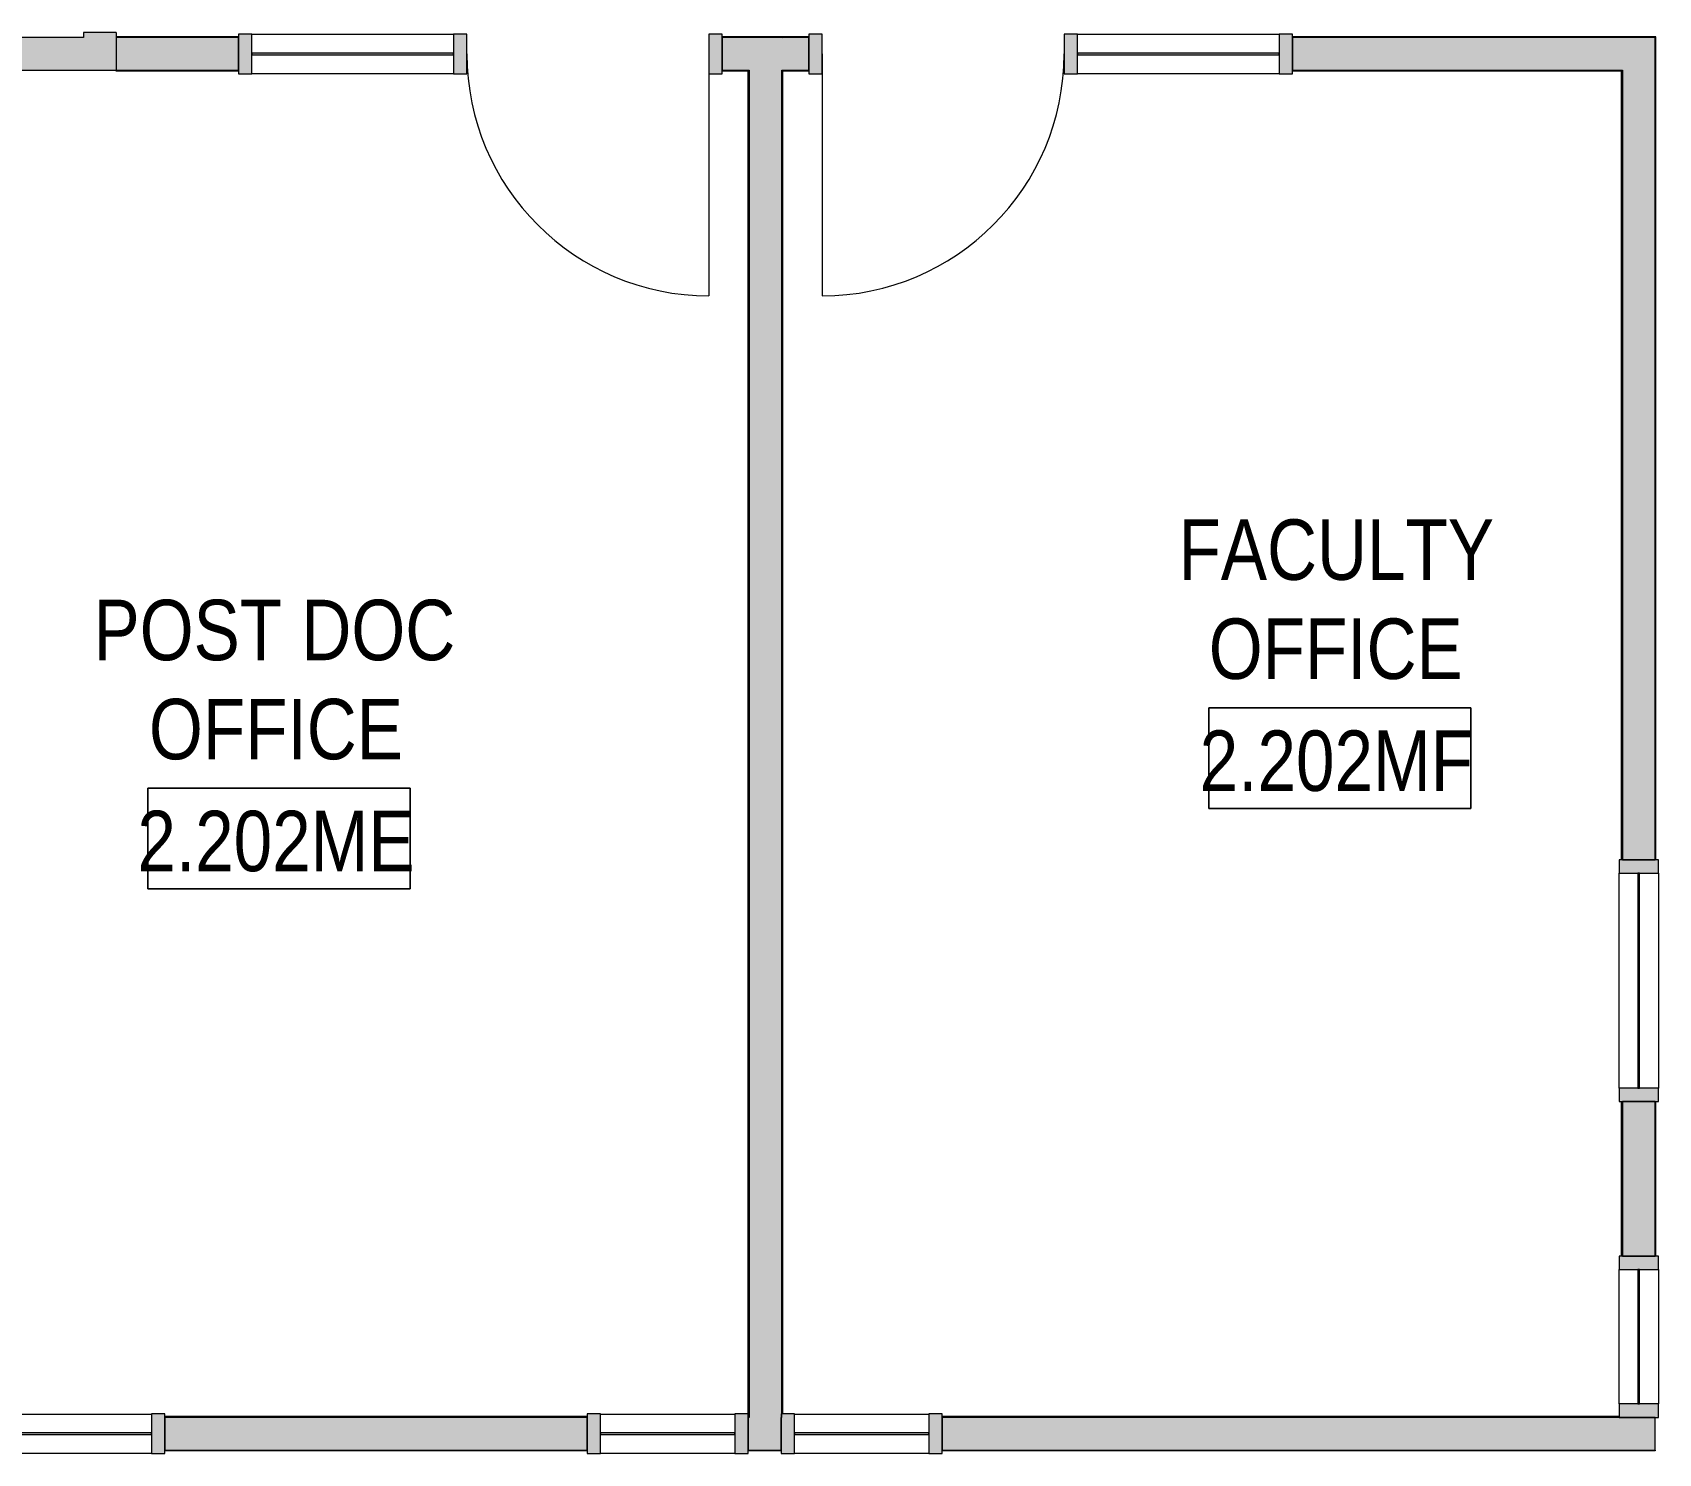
# Model space of a CAD drawing. Header units: inches. Extents: x -3598 to -1628, y -3458 to -206.
# Drawn here: x -2983.9 to -2741.9, y -3246.1 to -3034.6 of the extents above; entities that cross this region are included whole.
import ezdxf

# ---------------------------------------------------------------- set-up
doc = ezdxf.new("R2010")
doc.units = ezdxf.units.IN
doc.header["$MEASUREMENT"] = 0
for name, color, linetype, lineweight in [('A-AREA-IDEN', 2, 'Continuous', 9), ('A-DOOR', 31, 'Continuous', 13), ('A-GLAZ-CURT', 52, 'Continuous', 13), ('A-GLAZ-CWMG', 51, 'Continuous', 13), ('A-WALL-PATT', 111, 'Continuous', 13), ('I-WALL', 2, 'Continuous', 13)]:
    doc.layers.add(name, color=color, linetype=linetype, lineweight=lineweight)
doc.styles.add('Arial Narrow', font='ARIALN.TTF', dxfattribs={"height": 9})

# ---------------------------------------------------------------- blocks, each defined once
blk = doc.blocks.new('Basic Wall _ B3-4 7_8_-BSALS - ___-3567951-MEZZANINE - CAD')
at = {"layer": 'I-WALL', "lineweight": 20}
for p, q in [((-2971.45, -3040.39), (-2971.45, -3040.27)), ((-2953.24, -3040.39), (-2971.45, -3040.39)), ((-2877.36, -3040.39), (-2881.24, -3040.39)), ((-2877.24, -3040.27), (-2877.36, -3040.39))]:
    blk.add_line(p, q, dxfattribs=at)
blk = doc.blocks.new('Basic Wall _ B3-4 7_8_-BSALS - ___-3567950-MEZZANINE - CAD')
at = {"layer": 'I-WALL', "lineweight": 20}
for p, q in [((-2953.24, -3035.27), (-2971.45, -3035.27)), ((-2872.36, -3035.27), (-2881.24, -3035.27))]:
    blk.add_line(p, q, dxfattribs=at)
blk = doc.blocks.new('Basic Wall _ B3-4 7_8_-BSALS - ___-3567953-MEZZANINE - CAD')
at = {"layer": 'I-WALL', "lineweight": 20}
for p, q in [((-2901.36, -3245.77), (-2964.21, -3245.77)), ((-2872.49, -3245.77), (-2877.36, -3245.77)), ((-2742.4, -3245.77), (-2848.49, -3245.77)), ((-2742.4, -3245.64), (-2742.4, -3245.77))]:
    blk.add_line(p, q, dxfattribs=at)
blk = doc.blocks.new('Basic Wall _ B3-4 7_8_-BSALS - ___-3567952-MEZZANINE - CAD')
at = {"layer": 'I-WALL', "lineweight": 20}
for p, q in [((-2901.36, -3240.64), (-2964.21, -3240.64)), ((-2747.77, -3240.64), (-2848.49, -3240.64))]:
    blk.add_line(p, q, dxfattribs=at)
blk = doc.blocks.new('Basic Wall _ B3-4 7_8_-BSALS - ___-3567955-MEZZANINE - CAD')
at = {"layer": 'I-WALL', "lineweight": 20}
for p, q in [((-2877.36, -3040.39), (-2877.24, -3040.27)), ((-2877.36, -3240.27), (-2877.36, -3040.39))]:
    blk.add_line(p, q, dxfattribs=at)
blk = doc.blocks.new('Basic Wall _ B3-4 7_8_-BSALS - ___-3567954-MEZZANINE - CAD')
at = {"layer": 'I-WALL', "lineweight": 20}
for p, q in [((-2872.36, -3035.39), (-2872.24, -3035.27)), ((-2872.24, -3240.27), (-2872.24, -3040.39))]:
    blk.add_line(p, q, dxfattribs=at)
blk = doc.blocks.new('Basic Wall _ B3-4 7_8_-BSALS - ___-3567957-MEZZANINE - CAD')
at = {"layer": 'I-WALL', "lineweight": 20}
for p, q in [((-2868.36, -3040.39), (-2872.24, -3040.39)), ((-2747.4, -3040.39), (-2796.36, -3040.39)), ((-2747.27, -3040.27), (-2747.4, -3040.39))]:
    blk.add_line(p, q, dxfattribs=at)
blk = doc.blocks.new('Basic Wall _ B3-4 7_8_-BSALS - ___-3567956-MEZZANINE - CAD')
at = {"layer": 'I-WALL', "lineweight": 20}
for p, q in [((-2868.36, -3035.27), (-2872.36, -3035.27)), ((-2742.27, -3035.27), (-2796.36, -3035.27)), ((-2742.27, -3035.27), (-2742.4, -3035.39))]:
    blk.add_line(p, q, dxfattribs=at)
blk = doc.blocks.new('Basic Wall _ B3-4 7_8_-BSALS - ___-3567959-MEZZANINE - CAD')
at = {"layer": 'I-WALL', "lineweight": 20}
for p, q in [((-2747.4, -3040.39), (-2747.27, -3040.27)), ((-2747.4, -3157.77), (-2747.4, -3040.39)), ((-2747.4, -3216.77), (-2747.4, -3193.77))]:
    blk.add_line(p, q, dxfattribs=at)
blk = doc.blocks.new('Basic Wall _ B3-4 7_8_-BSALS - ___-3567958-MEZZANINE - CAD')
at = {"layer": 'I-WALL', "lineweight": 20}
for p, q in [((-2742.4, -3035.39), (-2742.27, -3035.27)), ((-2742.27, -3157.77), (-2742.27, -3035.27)), ((-2742.27, -3216.77), (-2742.27, -3193.77))]:
    blk.add_line(p, q, dxfattribs=at)
blk = doc.blocks.new('System Panel - interior glazed panels-1933703-MEZZANINE - CAD')
at = {"layer": 'A-GLAZ-CURT', "lineweight": 9}
blk.add_hatch(color=90, dxfattribs=at).paths.add_polyline_path([(-16, -0.125), (16, -0.125), (16, 0.125), (-16, 0.125)], flags=0)
at = {"layer": 'A-GLAZ-CURT', "lineweight": 20}
for p, q in [((16, 0.125), (-16, 0.125)), ((-16, 0.125), (-16, -0.125)), ((16, -0.125), (16, 0.125)), ((-16, -0.125), (16, -0.125))]:
    blk.add_line(p, q, dxfattribs=at)
blk = doc.blocks.new('Rectangular Mullion - 2 x 6 interior mullion-1933704-MEZZANINE - CAD')
at = {"layer": 'A-GLAZ-CWMG', "lineweight": 9}
blk.add_hatch(color=90, dxfattribs=at).paths.add_polyline_path([(0, 2.94), (0, -2.94), (-2, -2.94), (-2, 2.94)], flags=0)
at = {"layer": 'A-GLAZ-CWMG', "lineweight": 20}
for p, q in [((-2, 2.94), (0, 2.94)), ((-2, -2.94), (-2, 2.94)), ((0, 2.94), (0, -2.94)), ((0, -2.94), (-2, -2.94))]:
    blk.add_line(p, q, dxfattribs=at)
blk = doc.blocks.new('Rectangular Mullion - 2 x 6 interior mullion-1933700-MEZZANINE - CAD')
at = {"layer": 'A-GLAZ-CWMG', "lineweight": 9}
for p, q in [((-2998.21, -3240.27), (-2966.21, -3240.27)), ((-2966.21, -3246.14), (-2998.21, -3246.14))]:
    blk.add_line(p, q, dxfattribs=at)
blk = doc.blocks.new('System Panel - interior glazed panels-1933716-MEZZANINE - CAD')
at = {"layer": 'A-GLAZ-CURT', "lineweight": 9}
blk.add_hatch(color=90, dxfattribs=at).paths.add_polyline_path([(10, -0.125), (10, 0.125), (-10, 0.125), (-10, -0.125)], flags=0)
at = {"layer": 'A-GLAZ-CURT', "lineweight": 20}
for p, q in [((10, 0.125), (-10, 0.125)), ((-10, 0.125), (-10, -0.125)), ((10, -0.125), (10, 0.125)), ((-10, -0.125), (10, -0.125))]:
    blk.add_line(p, q, dxfattribs=at)
blk = doc.blocks.new('Rectangular Mullion - 2 x 6 interior mullion-1933717-MEZZANINE - CAD')
at = {"layer": 'A-GLAZ-CWMG', "lineweight": 9}
blk.add_hatch(color=90, dxfattribs=at).paths.add_polyline_path([(0, 2.94), (0, -2.94), (-2, -2.94), (-2, 2.94)], flags=0)
at = {"layer": 'A-GLAZ-CWMG', "lineweight": 20}
for p, q in [((-2, 2.94), (0, 2.94)), ((-2, -2.94), (-2, 2.94)), ((0, 2.94), (0, -2.94)), ((0, -2.94), (-2, -2.94))]:
    blk.add_line(p, q, dxfattribs=at)
blk = doc.blocks.new('Rectangular Mullion - 2 x 6 interior mullion-1885458-MEZZANINE - CAD')
at = {"layer": 'A-GLAZ-CWMG', "lineweight": 9}
for p, q in [((-2899.36, -3240.27), (-2879.36, -3240.27)), ((-2879.36, -3246.14), (-2899.36, -3246.14))]:
    blk.add_line(p, q, dxfattribs=at)
blk = doc.blocks.new('Rectangular Mullion - 2 x 6 interior mullion-1933719-MEZZANINE - CAD')
at = {"layer": 'A-GLAZ-CWMG', "lineweight": 9}
blk.add_hatch(color=90, dxfattribs=at).paths.add_polyline_path([(-2, 2.94), (-2, -2.94), (0, -2.94), (0, 2.94)], flags=0)
at = {"layer": 'A-GLAZ-CWMG', "lineweight": 20}
for p, q in [((0, 2.94), (-2, 2.94)), ((-2, 2.94), (-2, -2.94)), ((0, -2.94), (0, 2.94)), ((-2, -2.94), (0, -2.94))]:
    blk.add_line(p, q, dxfattribs=at)
blk = doc.blocks.new('System Panel - interior glazed panels-1933722-MEZZANINE - CAD')
at = {"layer": 'A-GLAZ-CURT', "lineweight": 9}
blk.add_hatch(color=90, dxfattribs=at).paths.add_polyline_path([(-10, 0.125), (-10, -0.125), (10, -0.125), (10, 0.125)], flags=0)
at = {"layer": 'A-GLAZ-CURT', "lineweight": 20}
for p, q in [((10, 0.125), (-10, 0.125)), ((-10, 0.125), (-10, -0.125)), ((10, -0.125), (10, 0.125)), ((-10, -0.125), (10, -0.125))]:
    blk.add_line(p, q, dxfattribs=at)
blk = doc.blocks.new('Rectangular Mullion - 2 x 6 interior mullion-1933723-MEZZANINE - CAD')
at = {"layer": 'A-GLAZ-CWMG', "lineweight": 9}
blk.add_hatch(color=90, dxfattribs=at).paths.add_polyline_path([(-2, -2.94), (-2, 2.94), (0, 2.94), (0, -2.94)], flags=0)
at = {"layer": 'A-GLAZ-CWMG', "lineweight": 20}
for p, q in [((-2, 2.94), (0, 2.94)), ((-2, -2.94), (-2, 2.94)), ((0, 2.94), (0, -2.94)), ((0, -2.94), (-2, -2.94))]:
    blk.add_line(p, q, dxfattribs=at)
blk = doc.blocks.new('Rectangular Mullion - 2 x 6 interior mullion-1885488-MEZZANINE - CAD')
at = {"layer": 'A-GLAZ-CWMG', "lineweight": 9}
for p, q in [((-2870.49, -3240.27), (-2850.49, -3240.27)), ((-2850.49, -3246.14), (-2870.49, -3246.14))]:
    blk.add_line(p, q, dxfattribs=at)
blk = doc.blocks.new('Rectangular Mullion - 2 x 6 interior mullion-1933725-MEZZANINE - CAD')
at = {"layer": 'A-GLAZ-CWMG', "lineweight": 9}
blk.add_hatch(color=90, dxfattribs=at).paths.add_polyline_path([(0, -2.94), (0, 2.94), (-2, 2.94), (-2, -2.94)], flags=0)
at = {"layer": 'A-GLAZ-CWMG', "lineweight": 20}
for p, q in [((0, 2.94), (-2, 2.94)), ((-2, 2.94), (-2, -2.94)), ((0, -2.94), (0, 2.94)), ((-2, -2.94), (0, -2.94))]:
    blk.add_line(p, q, dxfattribs=at)
blk = doc.blocks.new('System Panel - interior glazed panels-1933710-MEZZANINE - CAD')
at = {"layer": 'A-GLAZ-CURT', "lineweight": 9}
blk.add_hatch(color=90, dxfattribs=at).paths.add_polyline_path([(-16, -0.125), (16, -0.125), (16, 0.125), (-16, 0.125)], flags=0)
at = {"layer": 'A-GLAZ-CURT', "lineweight": 20}
for p, q in [((16, 0.125), (-16, 0.125)), ((-16, 0.125), (-16, -0.125)), ((16, -0.125), (16, 0.125)), ((-16, -0.125), (16, -0.125))]:
    blk.add_line(p, q, dxfattribs=at)
blk = doc.blocks.new('Rectangular Mullion - 2 x 6 interior mullion-1933732-MEZZANINE - CAD')
at = {"layer": 'A-GLAZ-CWMG', "lineweight": 9}
for p, q in [((-2747.77, -3191.77), (-2747.77, -3159.77)), ((-2741.9, -3159.77), (-2741.9, -3191.77))]:
    blk.add_line(p, q, dxfattribs=at)
blk = doc.blocks.new('Door-J1_4-Curtain_Wall-_only works in CW_-BSALS1 - Door-J1_4-Wide_Stile-BSALS 2-3382856-MEZZANINE - CAD')
at = {"layer": 'A-DOOR', "lineweight": 20}
blk.add_line((18, 0), (18, -36), dxfattribs=at)
at = {"layer": 'A-DOOR', "lineweight": 9}
blk.add_arc((18, 0), 36, 180, 270, dxfattribs=at)
blk = doc.blocks.new('Door-J1_4-Curtain_Wall-_only works in CW_-BSALS1 - Door-J1_4-Wide_Stile-BSALS 2-3382854-MEZZANINE - CAD')
at = {"layer": 'A-DOOR', "lineweight": 20}
blk.add_line((18, 0), (18, 36), dxfattribs=at)
at = {"layer": 'A-DOOR', "lineweight": 9}
blk.add_arc((18, 0), 36, 90, 180, dxfattribs=at)
blk = doc.blocks.new('System Panel - interior glazed panels-1933693-MEZZANINE - CAD')
at = {"layer": 'A-GLAZ-CURT', "lineweight": 9}
blk.add_hatch(color=90, dxfattribs=at).paths.add_polyline_path([(-15, -0.125), (15, -0.125), (15, 0.125), (-15, 0.125)], flags=0)
at = {"layer": 'A-GLAZ-CURT', "lineweight": 20}
for p, q in [((15, 0.125), (-15, 0.125)), ((-15, 0.125), (-15, -0.125)), ((15, -0.125), (15, 0.125)), ((-15, -0.125), (15, -0.125))]:
    blk.add_line(p, q, dxfattribs=at)
blk = doc.blocks.new('Rectangular Mullion - 2 x 6 interior mullion-1933694-MEZZANINE - CAD')
at = {"layer": 'A-GLAZ-CWMG', "lineweight": 9}
blk.add_hatch(color=90, dxfattribs=at).paths.add_polyline_path([(0, 2.94), (0, -2.94), (-2, -2.94), (-2, 2.94)], flags=0)
at = {"layer": 'A-GLAZ-CWMG', "lineweight": 20}
for p, q in [((-2, 2.94), (0, 2.94)), ((-2, -2.94), (-2, 2.94)), ((0, 2.94), (0, -2.94)), ((0, -2.94), (-2, -2.94))]:
    blk.add_line(p, q, dxfattribs=at)
blk = doc.blocks.new('Rectangular Mullion - 2 x 6 interior mullion-1933681-MEZZANINE - CAD')
at = {"layer": 'A-GLAZ-CWMG', "lineweight": 9}
blk.add_hatch(color=90, dxfattribs=at).paths.add_polyline_path([(1, 2.94), (1, -2.94), (-1, -2.94), (-1, 2.94)], flags=0)
at = {"layer": 'A-GLAZ-CWMG', "lineweight": 20}
for p, q in [((-1, 2.94), (1, 2.94)), ((-1, -2.94), (-1, 2.94)), ((1, 2.94), (1, -2.94)), ((1, -2.94), (-1, -2.94))]:
    blk.add_line(p, q, dxfattribs=at)
blk = doc.blocks.new('System Panel - interior glazed panels-1933696-MEZZANINE - CAD')
at = {"layer": 'A-GLAZ-CURT', "lineweight": 9}
blk.add_hatch(color=90, dxfattribs=at).paths.add_polyline_path([(-15, 0.125), (-15, -0.125), (15, -0.125), (15, 0.125)], flags=0)
at = {"layer": 'A-GLAZ-CURT', "lineweight": 20}
for p, q in [((15, 0.125), (-15, 0.125)), ((-15, 0.125), (-15, -0.125)), ((15, -0.125), (15, 0.125)), ((-15, -0.125), (15, -0.125))]:
    blk.add_line(p, q, dxfattribs=at)
blk = doc.blocks.new('Rectangular Mullion - 2 x 6 interior mullion-1933697-MEZZANINE - CAD')
at = {"layer": 'A-GLAZ-CWMG', "lineweight": 9}
blk.add_hatch(color=90, dxfattribs=at).paths.add_polyline_path([(-2, -2.94), (-2, 2.94), (0, 2.94), (0, -2.94)], flags=0)
at = {"layer": 'A-GLAZ-CWMG', "lineweight": 20}
for p, q in [((-2, 2.94), (0, 2.94)), ((-2, -2.94), (-2, 2.94)), ((0, 2.94), (0, -2.94)), ((0, -2.94), (-2, -2.94))]:
    blk.add_line(p, q, dxfattribs=at)
blk = doc.blocks.new('Rectangular Mullion - 2 x 6 interior mullion-1933688-MEZZANINE - CAD')
at = {"layer": 'A-GLAZ-CWMG', "lineweight": 9}
blk.add_hatch(color=90, dxfattribs=at).paths.add_polyline_path([(-1, -2.94), (-1, 2.94), (1, 2.94), (1, -2.94)], flags=0)
at = {"layer": 'A-GLAZ-CWMG', "lineweight": 20}
for p, q in [((-1, 2.94), (1, 2.94)), ((-1, -2.94), (-1, 2.94)), ((1, 2.94), (1, -2.94)), ((1, -2.94), (-1, -2.94))]:
    blk.add_line(p, q, dxfattribs=at)
blk = doc.blocks.new('Rectangular Mullion - 2 x 6 interior mullion-1933736-MEZZANINE - CAD')
at = {"layer": 'A-GLAZ-CWMG', "lineweight": 9}
blk.add_hatch(color=90, dxfattribs=at).paths.add_polyline_path([(0, -2.94), (0, 2.94), (-2, 2.94), (-2, -2.94)], flags=0)
at = {"layer": 'A-GLAZ-CWMG', "lineweight": 20}
for p, q in [((0, 2.94), (-2, 2.94)), ((-2, 2.94), (-2, -2.94)), ((0, -2.94), (0, 2.94)), ((-2, -2.94), (0, -2.94))]:
    blk.add_line(p, q, dxfattribs=at)
blk = doc.blocks.new('Rectangular Mullion - 2 x 6 interior mullion-1933737-MEZZANINE - CAD')
at = {"layer": 'A-GLAZ-CWMG', "lineweight": 9}
blk.add_hatch(color=90, dxfattribs=at).paths.add_polyline_path([(-2, 2.94), (-2, -2.94), (0, -2.94), (0, 2.94)], flags=0)
at = {"layer": 'A-GLAZ-CWMG', "lineweight": 20}
for p, q in [((0, 2.94), (-2, 2.94)), ((-2, 2.94), (-2, -2.94)), ((0, -2.94), (0, 2.94)), ((-2, -2.94), (0, -2.94))]:
    blk.add_line(p, q, dxfattribs=at)
blk = doc.blocks.new('Rectangular Mullion - 2 x 6 interior mullion-1933682-MEZZANINE - CAD')
at = {"layer": 'A-GLAZ-CWMG', "lineweight": 9}
for p, q in [((-2884.83, -2969.26), (-2854.83, -2969.26)), ((-2854.83, -2975.14), (-2884.83, -2975.14))]:
    blk.add_line(p, q, dxfattribs=at)
blk = doc.blocks.new('Rectangular Mullion - 2 x 6 interior mullion-1933689-MEZZANINE - CAD')
at = {"layer": 'A-GLAZ-CWMG', "lineweight": 9}
for p, q in [((-2761.96, -2969.26), (-2731.96, -2969.26)), ((-2731.96, -2975.14), (-2761.96, -2975.14))]:
    blk.add_line(p, q, dxfattribs=at)
blk = doc.blocks.new('Room Tag- BSALS - Room Tag-28050-MEZZANINE - CAD')
at = {"layer": 'A-AREA-IDEN'}
for p, q in [((-0.203125, -0.171875), (-0.203125, -0.015625)), ((-0.203125, -0.015625), (0.203125, -0.015625)), ((0.203125, -0.015625), (-0.203125, -0.015625)), ((-0.203125, -0.015625), (-0.203125, -0.171875)), ((0.203125, -0.015625), (0.203125, -0.171875)), ((0.203125, -0.171875), (0.203125, -0.015625)), ((0.203125, -0.171875), (-0.203125, -0.171875)), ((-0.203125, -0.171875), (0.203125, -0.171875))]:
    blk.add_line(p, q, dxfattribs=at)

msp = doc.modelspace()

# ---------------------------------------------------------------- hatches: boundary and pattern name
at = {"layer": 'A-WALL-PATT', "lineweight": 20}
for points in [[(-2976.32, -3040.27), (-2971.45, -3040.27), (-2971.45, -3034.64), (-2976.32, -3034.64), (-2976.32, -3035.81)], [(-2999.07, -3040.27), (-2976.32, -3040.27), (-2976.32, -3035.39), (-2999.07, -3035.39), (-2999.07, -3035.81)]]:
    msp.add_hatch(color=10, dxfattribs=at).paths.add_polyline_path(points, flags=0)
at = {"layer": 'A-WALL-PATT', "lineweight": 5}
h = msp.add_hatch(color=50, dxfattribs=at)
h.paths.add_polyline_path([(-2953.24, -3040.27), (-2953.24, -3035.39), (-2971.45, -3035.39), (-2971.45, -3040.27)], flags=0)
h.paths.add_polyline_path([(-2872.36, -3040.27), (-2872.36, -3035.39), (-2881.24, -3035.39), (-2881.24, -3040.27), (-2877.24, -3040.27)], flags=0)
h = msp.add_hatch(color=50, dxfattribs=at)
h.paths.add_polyline_path([(-2742.4, -3040.27), (-2742.4, -3035.39), (-2796.36, -3035.39), (-2796.36, -3040.27), (-2747.27, -3040.27)], flags=0)
h.paths.add_polyline_path([(-2868.36, -3040.27), (-2868.36, -3035.39), (-2872.36, -3035.39), (-2872.36, -3040.27)], flags=0)
msp.add_hatch(color=50, dxfattribs=at).paths.add_polyline_path([(-2877.24, -3240.77), (-2872.36, -3240.77), (-2872.36, -3040.27), (-2877.24, -3040.27), (-2877.24, -3154.8)], flags=0)
h = msp.add_hatch(color=50, dxfattribs=at)
h.paths.add_polyline_path([(-2747.27, -3216.77), (-2742.4, -3216.77), (-2742.4, -3193.77), (-2747.27, -3193.77)], flags=0)
h.paths.add_polyline_path([(-2742.4, -3157.77), (-2742.4, -3040.27), (-2747.27, -3040.27), (-2747.27, -3157.77)], flags=0)
h = msp.add_hatch(color=50, dxfattribs=at)
h.paths.add_polyline_path([(-2848.49, -3245.64), (-2742.4, -3245.64), (-2742.4, -3240.77), (-2848.49, -3240.77)], flags=0)
h.paths.add_polyline_path([(-2872.49, -3245.64), (-2872.49, -3240.77), (-2877.36, -3240.77), (-2877.36, -3245.64)], flags=0)
h.paths.add_polyline_path([(-2917.35, -3245.64), (-2901.36, -3245.64), (-2901.36, -3240.77), (-2964.21, -3240.77), (-2964.21, -3245.64)], flags=0)
h.paths.add_polyline_path([(-3012.98, -3245.64), (-3000.21, -3245.64), (-3000.21, -3240.77), (-3012.98, -3240.77)], flags=0)

# ---------------------------------------------------------------- linework, layer by layer
at = {"layer": 'I-WALL', "lineweight": 20}
for p, q in [((-2976.32, -3034.64), (-2976.32, -3035.39)), ((-2971.45, -3034.64), (-2976.32, -3034.64)), ((-2971.45, -3034.64), (-2971.45, -3040.27)), ((-2976.32, -3035.39), (-3032.32, -3035.39)), ((-2953.24, -3035.39), (-2971.45, -3035.39)), ((-2953.24, -3040.27), (-2953.24, -3035.39)), ((-2868.36, -3035.39), (-2881.24, -3035.39)), ((-2881.24, -3035.39), (-2881.24, -3040.27)), ((-2868.36, -3040.27), (-2868.36, -3035.39)), ((-2742.4, -3035.39), (-2796.36, -3035.39)), ((-2796.36, -3035.39), (-2796.36, -3040.27)), ((-2742.4, -3157.77), (-2742.4, -3035.39)), ((-2999.07, -3040.27), (-2953.24, -3040.27)), ((-2881.24, -3040.27), (-2877.24, -3040.27)), ((-2877.24, -3040.27), (-2877.24, -3240.77)), ((-2872.36, -3240.77), (-2872.36, -3040.27)), ((-2872.36, -3040.27), (-2868.36, -3040.27)), ((-2796.36, -3040.27), (-2747.27, -3040.27)), ((-2747.27, -3040.27), (-2747.27, -3157.77)), ((-2747.27, -3157.77), (-2742.4, -3157.77)), ((-2747.27, -3193.77), (-2747.27, -3216.77)), ((-2742.4, -3193.77), (-2747.27, -3193.77)), ((-2742.4, -3216.77), (-2742.4, -3193.77)), ((-2747.27, -3216.77), (-2742.4, -3216.77)), ((-2901.36, -3240.77), (-2964.21, -3240.77)), ((-2964.21, -3240.77), (-2964.21, -3245.64)), ((-2901.36, -3245.64), (-2901.36, -3240.77)), ((-2877.24, -3240.77), (-2877.36, -3240.77)), ((-2877.36, -3240.77), (-2877.36, -3245.64)), ((-2872.49, -3245.64), (-2872.49, -3240.77)), ((-2872.49, -3240.77), (-2872.36, -3240.77)), ((-2742.4, -3240.77), (-2848.49, -3240.77)), ((-2848.49, -3240.77), (-2848.49, -3245.64)), ((-2742.4, -3245.64), (-2742.4, -3240.77)), ((-2964.21, -3245.64), (-2901.36, -3245.64)), ((-2877.36, -3245.64), (-2872.49, -3245.64)), ((-2848.49, -3245.64), (-2742.4, -3245.64))]:
    msp.add_line(p, q, dxfattribs=at)

# ---------------------------------------------------------------- block references
at = {"layer": 'A-AREA-IDEN', "xscale": 95.99999999999994, "yscale": 95.99999999999994, "zscale": 95.99999999999994}
for p in [(-2789.34, -3133.66), (-2947.21, -3145.62)]:
    msp.add_blockref('Room Tag- BSALS - Room Tag-28050-MEZZANINE - CAD', p, dxfattribs=at)
at = {"layer": 'A-DOOR', "lineweight": 20}
msp.add_blockref('Door-J1_4-Curtain_Wall-_only works in CW_-BSALS1 - Door-J1_4-Wide_Stile-BSALS 2-3382856-MEZZANINE - CAD', (-2901.24, -3037.83), dxfattribs=at)
at = {"layer": 'A-DOOR', "lineweight": 20, "rotation": 180}
msp.add_blockref('Door-J1_4-Curtain_Wall-_only works in CW_-BSALS1 - Door-J1_4-Wide_Stile-BSALS 2-3382854-MEZZANINE - CAD', (-2848.36, -3037.83), dxfattribs=at)
at = {"layer": 'A-GLAZ-CURT', "lineweight": 9}
for name, p in [('System Panel - interior glazed panels-1933693-MEZZANINE - CAD', (-2936.24, -3037.83)), ('System Panel - interior glazed panels-1933703-MEZZANINE - CAD', (-2982.21, -3243.2)), ('System Panel - interior glazed panels-1933716-MEZZANINE - CAD', (-2889.36, -3243.2))]:
    msp.add_blockref(name, p, dxfattribs=at)
for name, p, rotation in [('System Panel - interior glazed panels-1933696-MEZZANINE - CAD', (-2813.36, -3037.83), 180), ('System Panel - interior glazed panels-1933710-MEZZANINE - CAD', (-2744.83, -3175.77), 89.99999999999511), ('System Panel - interior glazed panels-1933716-MEZZANINE - CAD', (-2744.83, -3228.77), 89.99999999999515), ('System Panel - interior glazed panels-1933722-MEZZANINE - CAD', (-2860.49, -3243.2), 180)]:
    msp.add_blockref(name, p, dxfattribs=dict(at, rotation=rotation))
at = {"layer": 'A-GLAZ-CWMG', "lineweight": 9}
for name, p, rotation in [('Rectangular Mullion - 2 x 6 interior mullion-1933737-MEZZANINE - CAD', (-2953.24, -3037.83), 180), ('Rectangular Mullion - 2 x 6 interior mullion-1933719-MEZZANINE - CAD', (-2744.83, -3193.77), 269.9999999999951), ('Rectangular Mullion - 2 x 6 interior mullion-1885458-MEZZANINE - CAD', (-5988.04, -339.41), 89.99999999999511), ('Rectangular Mullion - 2 x 6 interior mullion-1933719-MEZZANINE - CAD', (-2901.36, -3243.2), 180), ('Rectangular Mullion - 2 x 6 interior mullion-1933719-MEZZANINE - CAD', (-2744.83, -3240.77), 269.9999999999951)]:
    msp.add_blockref(name, p, dxfattribs=dict(at, rotation=rotation))
for name, p in [('Rectangular Mullion - 2 x 6 interior mullion-1933682-MEZZANINE - CAD', (-66.4, -65.63)), ('Rectangular Mullion - 2 x 6 interior mullion-1933689-MEZZANINE - CAD', (-66.4, -65.63)), ('Rectangular Mullion - 2 x 6 interior mullion-1933736-MEZZANINE - CAD', (-2796.36, -3037.83)), ('Rectangular Mullion - 2 x 6 interior mullion-1933732-MEZZANINE - CAD', (0, 0)), ('Rectangular Mullion - 2 x 6 interior mullion-1933700-MEZZANINE - CAD', (0, 0)), ('Rectangular Mullion - 2 x 6 interior mullion-1885458-MEZZANINE - CAD', (0, 0)), ('Rectangular Mullion - 2 x 6 interior mullion-1885488-MEZZANINE - CAD', (0, 0)), ('Rectangular Mullion - 2 x 6 interior mullion-1933725-MEZZANINE - CAD', (-2848.49, -3243.2))]:
    msp.add_blockref(name, p, dxfattribs=at)
at = {"layer": 'A-GLAZ-CWMG', "lineweight": 9, "extrusion": (0, 0, -1)}
for name, p, rotation in [('Rectangular Mullion - 2 x 6 interior mullion-1933681-MEZZANINE - CAD', (2920.24, -3037.83), 180), ('Rectangular Mullion - 2 x 6 interior mullion-1933694-MEZZANINE - CAD', (2881.24, -3037.83), 180), ('Rectangular Mullion - 2 x 6 interior mullion-1933717-MEZZANINE - CAD', (2744.83, -3157.77), 90.00000000000487), ('Rectangular Mullion - 2 x 6 interior mullion-1933717-MEZZANINE - CAD', (2744.83, -3216.77), 90.00000000000485), ('Rectangular Mullion - 2 x 6 interior mullion-1933704-MEZZANINE - CAD', (2964.21, -3243.2), 180), ('Rectangular Mullion - 2 x 6 interior mullion-1933717-MEZZANINE - CAD', (2877.36, -3243.2), 180)]:
    msp.add_blockref(name, p, dxfattribs=dict(at, rotation=rotation))
for name, p in [('Rectangular Mullion - 2 x 6 interior mullion-1933697-MEZZANINE - CAD', (2868.36, -3037.83)), ('Rectangular Mullion - 2 x 6 interior mullion-1933688-MEZZANINE - CAD', (2829.36, -3037.83)), ('Rectangular Mullion - 2 x 6 interior mullion-1933723-MEZZANINE - CAD', (2872.49, -3243.2))]:
    msp.add_blockref(name, p, dxfattribs=at)
at = {"layer": 'I-WALL', "lineweight": 20}
for name in ['Basic Wall _ B3-4 7_8_-BSALS - ___-3567950-MEZZANINE - CAD', 'Basic Wall _ B3-4 7_8_-BSALS - ___-3567954-MEZZANINE - CAD', 'Basic Wall _ B3-4 7_8_-BSALS - ___-3567956-MEZZANINE - CAD', 'Basic Wall _ B3-4 7_8_-BSALS - ___-3567958-MEZZANINE - CAD', 'Basic Wall _ B3-4 7_8_-BSALS - ___-3567951-MEZZANINE - CAD', 'Basic Wall _ B3-4 7_8_-BSALS - ___-3567955-MEZZANINE - CAD', 'Basic Wall _ B3-4 7_8_-BSALS - ___-3567957-MEZZANINE - CAD', 'Basic Wall _ B3-4 7_8_-BSALS - ___-3567959-MEZZANINE - CAD', 'Basic Wall _ B3-4 7_8_-BSALS - ___-3567952-MEZZANINE - CAD', 'Basic Wall _ B3-4 7_8_-BSALS - ___-3567953-MEZZANINE - CAD']:
    msp.add_blockref(name, (0, 0), dxfattribs=at)

# ---------------------------------------------------------------- texts
at = {"layer": 'A-AREA-IDEN', "char_height": 9, "attachment_point": 1, "style": 'Arial Narrow'}
for s, insert, width in [('FACULTY', (-2813.33, -3107.11), 57.873), ('POST DOC', (-2974.82, -3119.07), 66.66), ('OFFICE', (-2808.83, -3121.86), 46.965), ('OFFICE', (-2966.57, -3133.82), 46.965), ('2.202MF', (-2810.18, -3138.53), 49.995), ('2.202ME', (-2968.29, -3150.48), 50.601)]:
    msp.add_mtext(s, dxfattribs=dict(at, insert=insert, width=width))

doc.saveas('drawing.dxf')
